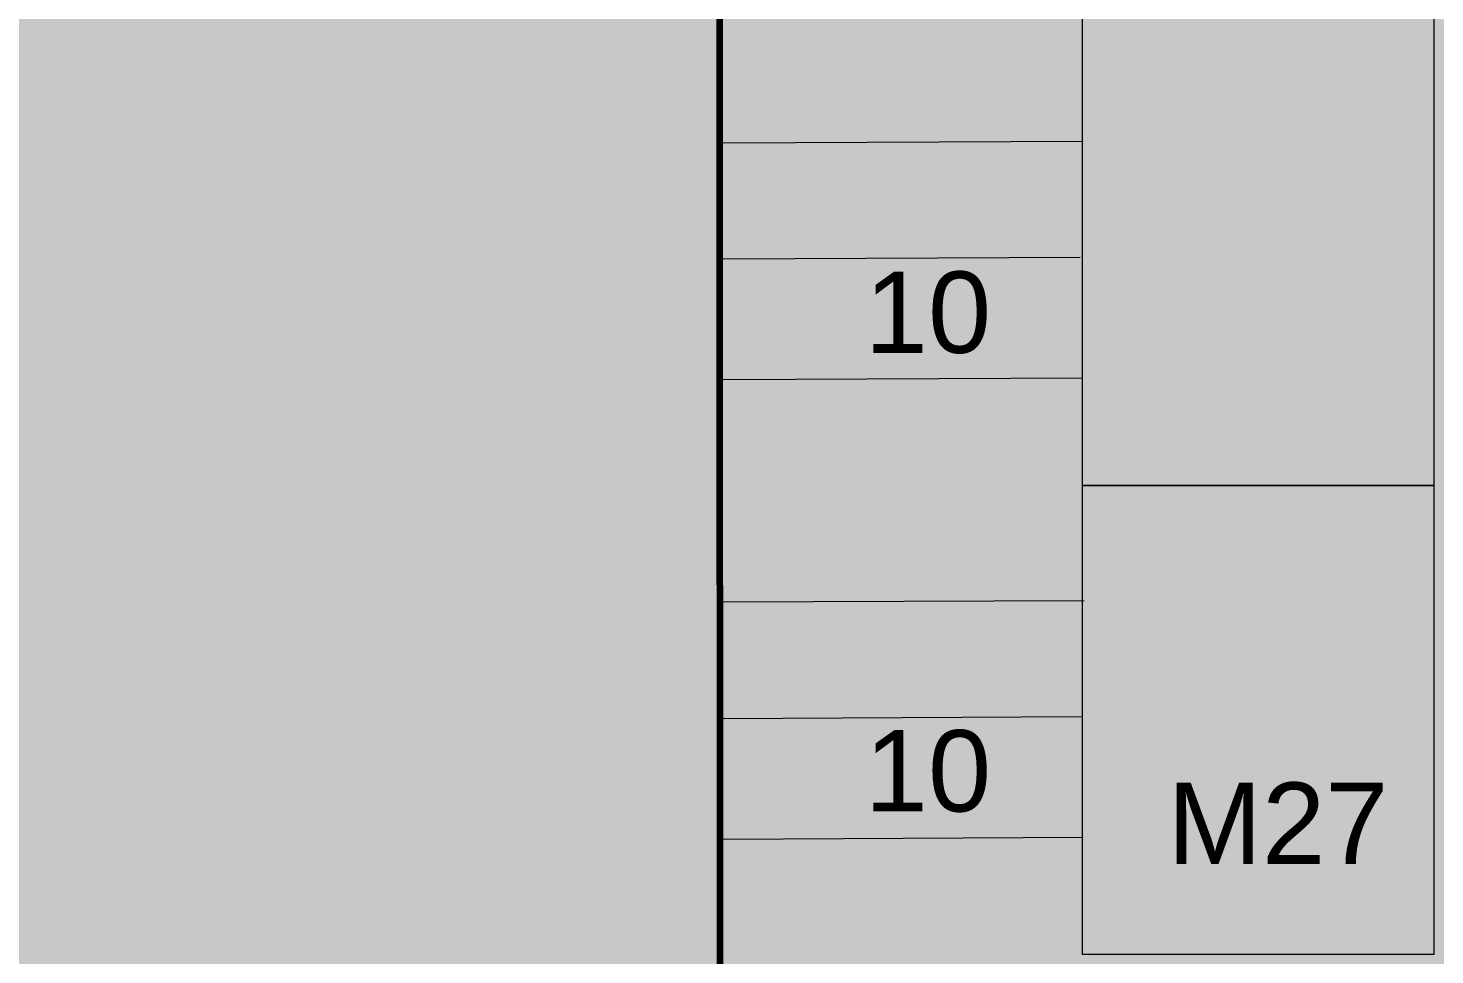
# Model space of a CAD drawing. Header units: millimetres. Extents: x 0 to 590, y 2 to 420.
# Drawn here: x 381.6 to 441.3, y 119.1 to 158.4 of the extents above; entities that cross this region are included whole.
import ezdxf
from ezdxf.xclip import XClip

# ---------------------------------------------------------------- set-up
doc = ezdxf.new("R2010")
doc.units = ezdxf.units.MM
doc.header["$MEASUREMENT"] = 0
doc.layers.get('0').update_dxf_attribs({"linetype": 'CONTINUOUS'})
doc.styles.add('Arial$001', font='arial.ttf', dxfattribs={"height": 3.452631})

# ---------------------------------------------------------------- blocks, each defined once
blk = doc.blocks.new('MF28FC3F0')
at = {"true_color": 0xffffff}
for points in [[(0, 420.2), (0, 2.206), (590.355, 2.206), (590.355, 420.2)], [(0, 420.2), (0, 2.437), (590.355, 2.437), (590.355, 420.2)]]:
    blk.add_hatch(color=0, dxfattribs=at).paths.add_polyline_path(points)

msp = doc.modelspace()

# ---------------------------------------------------------------- hatches: boundary and pattern name
at = {"true_color": 0xffffff}
for points in [[(426.342, 158.925), (426.342, 139.035), (441.259, 139.035), (441.259, 158.925)], [(426.342, 139.035), (426.342, 119.128), (441.259, 119.128), (441.259, 139.035)]]:
    msp.add_hatch(color=0, dxfattribs=at).paths.add_polyline_path(points)
at = {"true_color": 0x000007}
for points in [[(419.821, 155.418), (419.821, 155.072), (417.911, 155.072), (417.911, 155.072), (417.911, 155.083), (417.912, 155.093), (417.912, 155.103), (417.913, 155.113), (417.913, 155.124), (417.914, 155.134), (417.915, 155.144), (417.917, 155.155), (417.918, 155.165), (417.92, 155.175), (417.922, 155.185), (417.924, 155.196), (417.926, 155.206), (417.928, 155.216), (417.931, 155.227), (417.933, 155.237), (417.936, 155.247), (417.939, 155.257), (417.942, 155.268), (417.946, 155.278), (417.949, 155.288), (417.953, 155.299), (417.957, 155.309), (417.961, 155.319), (417.967, 155.336), (417.974, 155.352), (417.981, 155.369), (417.988, 155.385), (417.996, 155.401), (418.004, 155.418), (418.012, 155.434), (418.02, 155.45), (418.029, 155.467), (418.038, 155.483), (418.048, 155.499), (418.057, 155.515), (418.067, 155.531), (418.077, 155.546), (418.088, 155.562), (418.099, 155.578), (418.109, 155.593), (418.12, 155.609), (418.132, 155.624), (418.143, 155.639), (418.155, 155.654), (418.167, 155.669), (418.179, 155.683), (418.191, 155.698), (418.206, 155.714), (418.221, 155.731), (418.236, 155.748), (418.252, 155.765), (418.268, 155.782), (418.284, 155.8), (418.301, 155.817), (418.318, 155.835), (418.336, 155.853), (418.354, 155.871), (418.372, 155.889), (418.391, 155.908), (418.41, 155.926), (418.43, 155.945), (418.45, 155.964), (418.471, 155.983), (418.492, 156.003), (418.513, 156.022), (418.535, 156.042), (418.557, 156.062), (418.58, 156.082), (418.604, 156.102), (418.628, 156.122), (418.652, 156.143), (418.652, 156.143), (418.691, 156.173), (418.728, 156.204), (418.765, 156.234), (418.8, 156.263), (418.835, 156.292), (418.868, 156.321), (418.901, 156.349), (418.932, 156.377), (418.963, 156.405), (418.992, 156.432), (419.02, 156.458), (419.047, 156.484), (419.074, 156.51), (419.099, 156.535), (419.123, 156.559), (419.146, 156.583), (419.168, 156.606), (419.189, 156.629), (419.209, 156.651), (419.229, 156.672), (419.247, 156.693), (419.264, 156.713), (419.279, 156.733), (419.294, 156.752), (419.308, 156.77), (419.322, 156.789), (419.335, 156.807), (419.347, 156.826), (419.358, 156.844), (419.369, 156.863), (419.379, 156.881), (419.388, 156.899), (419.397, 156.918), (419.405, 156.936), (419.413, 156.954), (419.42, 156.972), (419.426, 156.99), (419.432, 157.008), (419.437, 157.026), (419.442, 157.043), (419.446, 157.061), (419.45, 157.078), (419.452, 157.096), (419.455, 157.113), (419.457, 157.13), (419.458, 157.147), (419.459, 157.163), (419.459, 157.18), (419.459, 157.198), (419.458, 157.216), (419.457, 157.234), (419.455, 157.251), (419.453, 157.268), (419.45, 157.285), (419.446, 157.301), (419.443, 157.318), (419.438, 157.334), (419.433, 157.349), (419.428, 157.364), (419.422, 157.379), (419.416, 157.394), (419.409, 157.409), (419.401, 157.423), (419.393, 157.437), (419.385, 157.451), (419.376, 157.465), (419.366, 157.478), (419.356, 157.491), (419.346, 157.504), (419.335, 157.517), (419.323, 157.53), (419.311, 157.542), (419.311, 157.542), (419.298, 157.552), (419.285, 157.562), (419.272, 157.571), (419.259, 157.58), (419.245, 157.589), (419.231, 157.597), (419.216, 157.605), (419.201, 157.613), (419.186, 157.62), (419.17, 157.627), (419.154, 157.633), (419.138, 157.639), (419.121, 157.644), (419.104, 157.649), (419.087, 157.654), (419.069, 157.658), (419.051, 157.662), (419.033, 157.665), (419.014, 157.668), (418.995, 157.67), (418.976, 157.672), (418.956, 157.673), (418.936, 157.674), (418.916, 157.674), (418.916, 157.674), (418.895, 157.674), (418.875, 157.673), (418.855, 157.671), (418.835, 157.67), (418.815, 157.667), (418.796, 157.665), (418.777, 157.661), (418.758, 157.657), (418.739, 157.653), (418.721, 157.648), (418.703, 157.643), (418.685, 157.637), (418.668, 157.63), (418.651, 157.623), (418.634, 157.616), (418.618, 157.608), (418.602, 157.599), (418.587, 157.59), (418.572, 157.581), (418.557, 157.571), (418.543, 157.56), (418.53, 157.549), (418.517, 157.538), (418.504, 157.526), (418.504, 157.526), (418.492, 157.513), (418.48, 157.5), (418.469, 157.486), (418.459, 157.472), (418.449, 157.458), (418.439, 157.443), (418.43, 157.427), (418.422, 157.411), (418.414, 157.394), (418.406, 157.378), (418.399, 157.36), (418.393, 157.342), (418.387, 157.324), (418.382, 157.306), (418.377, 157.286), (418.372, 157.267), (418.368, 157.247), (418.365, 157.227), (418.362, 157.206), (418.36, 157.185), (418.358, 157.164), (418.357, 157.142), (418.356, 157.12), (418.356, 157.097), (418.356, 157.097), (417.977, 157.13), (417.977, 157.13), (417.982, 157.165), (417.987, 157.199), (417.993, 157.232), (417.999, 157.265), (418.006, 157.297), (418.014, 157.328), (418.023, 157.358), (418.032, 157.388), (418.042, 157.417), (418.053, 157.445), (418.064, 157.472), (418.076, 157.499), (418.089, 157.525), (418.102, 157.55), (418.116, 157.574), (418.131, 157.598), (418.146, 157.62), (418.162, 157.642), (418.179, 157.663), (418.197, 157.683), (418.215, 157.703), (418.234, 157.721), (418.253, 157.739), (418.274, 157.756), (418.292, 157.774), (418.312, 157.791), (418.333, 157.808), (418.354, 157.823), (418.376, 157.838), (418.399, 157.852), (418.423, 157.865), (418.447, 157.877), (418.472, 157.889), (418.498, 157.9), (418.524, 157.91), (418.551, 157.919), (418.579, 157.927), (418.607, 157.935), (418.636, 157.942), (418.665, 157.948), (418.695, 157.953), (418.725, 157.958), (418.756, 157.961), (418.787, 157.965), (418.819, 157.967), (418.851, 157.969), (418.883, 157.97), (418.916, 157.97), (418.95, 157.97), (418.985, 157.969), (419.018, 157.967), (419.051, 157.965), (419.084, 157.961), (419.116, 157.957), (419.147, 157.953), (419.178, 157.947), (419.208, 157.941), (419.237, 157.933), (419.266, 157.925), (419.294, 157.917), (419.322, 157.907), (419.349, 157.896), (419.375, 157.885), (419.4, 157.873), (419.424, 157.859), (419.448, 157.845), (419.471, 157.83), (419.494, 157.814), (419.515, 157.797), (419.536, 157.779), (419.555, 157.76), (419.574, 157.74), (419.574, 157.74), (419.594, 157.721), (419.614, 157.702), (419.632, 157.682), (419.65, 157.662), (419.667, 157.641), (419.682, 157.62), (419.697, 157.598), (419.712, 157.576), (419.725, 157.553), (419.737, 157.53), (419.749, 157.506), (419.76, 157.482), (419.769, 157.458), (419.778, 157.433), (419.787, 157.408), (419.794, 157.382), (419.8, 157.356), (419.806, 157.33), (419.811, 157.303), (419.814, 157.276), (419.817, 157.248), (419.82, 157.22), (419.821, 157.192), (419.821, 157.163), (419.821, 157.149), (419.821, 157.135), (419.82, 157.121), (419.82, 157.107), (419.819, 157.093), (419.818, 157.079), (419.817, 157.066), (419.815, 157.052), (419.813, 157.039), (419.812, 157.025), (419.809, 157.012), (419.807, 156.999), (419.804, 156.985), (419.801, 156.972), (419.798, 156.959), (419.794, 156.945), (419.791, 156.932), (419.787, 156.918), (419.782, 156.904), (419.777, 156.89), (419.772, 156.877), (419.767, 156.863), (419.761, 156.848), (419.755, 156.834), (419.749, 156.82), (419.742, 156.805), (419.735, 156.791), (419.728, 156.776), (419.72, 156.762), (419.712, 156.747), (419.704, 156.733), (419.696, 156.718), (419.687, 156.704), (419.678, 156.689), (419.668, 156.674), (419.659, 156.659), (419.649, 156.644), (419.639, 156.629), (419.628, 156.614), (419.618, 156.599), (419.607, 156.583), (419.596, 156.568), (419.584, 156.552), (419.573, 156.536), (419.561, 156.52), (419.549, 156.504), (419.537, 156.488), (419.525, 156.472), (419.525, 156.472), (419.51, 156.457), (419.495, 156.442), (419.479, 156.426), (419.462, 156.409), (419.444, 156.391), (419.426, 156.374), (419.407, 156.355), (419.387, 156.336), (419.367, 156.316), (419.345, 156.296), (419.323, 156.275), (419.301, 156.254), (419.277, 156.232), (419.253, 156.209), (419.228, 156.187), (419.202, 156.163), (419.175, 156.139), (419.147, 156.115), (419.119, 156.091), (419.09, 156.066), (419.06, 156.04), (419.029, 156.014), (418.998, 155.988), (418.965, 155.961), (418.965, 155.961), (418.939, 155.939), (418.913, 155.917), (418.889, 155.897), (418.865, 155.876), (418.842, 155.857), (418.82, 155.838), (418.798, 155.819), (418.778, 155.802), (418.758, 155.785), (418.739, 155.768), (418.721, 155.752), (418.704, 155.737), (418.687, 155.722), (418.671, 155.708), (418.656, 155.695), (418.642, 155.682), (418.628, 155.67), (418.615, 155.658), (418.603, 155.647), (418.592, 155.636), (418.581, 155.626), (418.571, 155.617), (418.562, 155.608), (418.553, 155.599), (418.553, 155.599), (418.547, 155.591), (418.541, 155.583), (418.535, 155.574), (418.529, 155.566), (418.523, 155.558), (418.516, 155.55), (418.51, 155.542), (418.504, 155.534), (418.498, 155.526), (418.492, 155.518), (418.486, 155.51), (418.479, 155.502), (418.473, 155.495), (418.467, 155.487), (418.461, 155.48), (418.455, 155.472), (418.448, 155.465), (418.442, 155.458), (418.436, 155.451), (418.43, 155.444), (418.424, 155.437), (418.418, 155.431), (418.411, 155.424), (418.405, 155.418), (418.405, 155.418), (419.821, 155.418), (418.405, 155.418)], [(419.294, 135.61), (418.949, 135.61), (418.949, 137.882), (418.949, 137.882), (418.938, 137.872), (418.927, 137.862), (418.916, 137.851), (418.905, 137.841), (418.893, 137.831), (418.881, 137.82), (418.868, 137.81), (418.855, 137.8), (418.842, 137.79), (418.829, 137.779), (418.815, 137.769), (418.8, 137.759), (418.786, 137.748), (418.771, 137.738), (418.756, 137.728), (418.74, 137.718), (418.724, 137.707), (418.708, 137.697), (418.691, 137.687), (418.674, 137.676), (418.657, 137.666), (418.639, 137.656), (418.621, 137.646), (418.603, 137.635), (418.603, 137.635), (418.586, 137.625), (418.57, 137.615), (418.554, 137.605), (418.537, 137.596), (418.521, 137.586), (418.505, 137.577), (418.488, 137.568), (418.472, 137.559), (418.456, 137.55), (418.441, 137.542), (418.425, 137.534), (418.409, 137.526), (418.394, 137.519), (418.379, 137.511), (418.364, 137.504), (418.349, 137.497), (418.335, 137.491), (418.32, 137.485), (418.306, 137.479), (418.293, 137.473), (418.279, 137.468), (418.266, 137.463), (418.253, 137.458), (418.241, 137.454), (418.241, 137.8), (418.241, 137.8), (418.265, 137.81), (418.289, 137.821), (418.313, 137.832), (418.337, 137.844), (418.36, 137.856), (418.383, 137.868), (418.405, 137.88), (418.428, 137.893), (418.45, 137.906), (418.472, 137.919), (418.493, 137.932), (418.514, 137.946), (418.535, 137.96), (418.556, 137.974), (418.577, 137.989), (418.597, 138.004), (418.617, 138.019), (418.637, 138.034), (418.656, 138.049), (418.675, 138.065), (418.695, 138.081), (418.714, 138.097), (418.732, 138.113), (418.751, 138.129), (418.751, 138.129), (418.769, 138.146), (418.787, 138.162), (418.805, 138.179), (418.822, 138.195), (418.839, 138.212), (418.855, 138.228), (418.871, 138.244), (418.887, 138.261), (418.902, 138.277), (418.917, 138.294), (418.931, 138.31), (418.945, 138.327), (418.958, 138.343), (418.97, 138.36), (418.982, 138.376), (418.994, 138.393), (419.005, 138.409), (419.015, 138.426), (419.025, 138.442), (419.034, 138.459), (419.042, 138.475), (419.05, 138.491), (419.057, 138.508), (419.064, 138.524), (419.294, 138.524), (419.294, 135.61), (419.294, 138.524)]]:
    msp.add_hatch(color=0, dxfattribs=at).paths.add_polyline_path(points)
h = msp.add_hatch(color=0, dxfattribs=at)
edge = h.paths.add_edge_path()
edge.add_spline(control_points=[(434.146, 152.635), (434.031, 152.504), (433.899, 152.405), (433.768, 152.339), (433.768, 152.339), (433.619, 152.273), (433.471, 152.24), (433.307, 152.24), (433.307, 152.24), (433.01, 152.24), (432.78, 152.339), (432.615, 152.537), (432.615, 152.537), (432.467, 152.701), (432.401, 152.882), (432.401, 153.08), (432.401, 153.08), (432.401, 153.261), (432.45, 153.426), (432.566, 153.574), (432.566, 153.574), (432.681, 153.722), (432.862, 153.837), (433.092, 153.953), (433.092, 153.953), (432.961, 154.101), (432.862, 154.216), (432.829, 154.315), (432.829, 154.315), (432.78, 154.414), (432.763, 154.496), (432.763, 154.595), (432.763, 154.595), (432.763, 154.759), (432.829, 154.908), (432.961, 155.039), (432.961, 155.039), (433.092, 155.171), (433.274, 155.237), (433.471, 155.237), (433.471, 155.237), (433.669, 155.237), (433.833, 155.171), (433.965, 155.056), (433.965, 155.056), (434.097, 154.924), (434.146, 154.792), (434.146, 154.611), (434.146, 154.611), (434.146, 154.348), (433.965, 154.101), (433.603, 153.903)], knot_values=[0, 0, 0, 0, 0.019231, 0.019231, 0.019231, 0.019231, 0.038462, 0.038462, 0.038462, 0.038462, 0.057692, 0.057692, 0.057692, 0.057692, 0.076923, 0.076923, 0.076923, 0.076923, 0.096154, 0.096154, 0.096154, 0.096154, 0.115385, 0.115385, 0.115385, 0.115385, 0.134615, 0.134615, 0.134615, 0.134615, 0.153846, 0.153846, 0.153846, 0.153846, 0.173077, 0.173077, 0.173077, 0.173077, 0.192308, 0.192308, 0.192308, 0.192308, 0.211538, 0.211538, 0.211538, 0.211538, 0.230769, 0.230769, 0.230769, 0.230769, 1, 1, 1, 1], degree=3, periodic=0)
edge.add_line((433.603, 153.903), (434.13, 153.245))
edge.add_spline(control_points=[(434.13, 153.245), (434.179, 153.36), (434.229, 153.492), (434.262, 153.656)], knot_values=[0, 0, 0, 0, 1, 1, 1, 1], degree=3, periodic=0)
edge.add_line((434.262, 153.656), (434.624, 153.574))
edge.add_spline(control_points=[(434.624, 153.574), (434.574, 153.327), (434.476, 153.113), (434.377, 152.948), (434.377, 152.948), (434.509, 152.767), (434.657, 152.619), (434.821, 152.504)], knot_values=[0, 0, 0, 0, 0.125, 0.125, 0.125, 0.125, 1, 1, 1, 1], degree=3, periodic=0)
edge.add_line((434.821, 152.504), (434.591, 152.224))
edge.add_spline(control_points=[(434.591, 152.224), (434.443, 152.322), (434.294, 152.454), (434.146, 152.635)], knot_values=[0, 0, 0, 0, 1, 1, 1, 1], degree=3, periodic=0)
h.paths.add_polyline_path([(433.422, 154.134), (433.422, 154.134), (433.44, 154.146), (433.458, 154.158), (433.475, 154.17), (433.492, 154.182), (433.508, 154.193), (433.524, 154.205), (433.539, 154.216), (433.554, 154.227), (433.568, 154.238), (433.581, 154.249), (433.594, 154.259), (433.607, 154.27), (433.619, 154.28), (433.631, 154.29), (433.642, 154.3), (433.652, 154.309), (433.662, 154.319), (433.672, 154.328), (433.681, 154.337), (433.689, 154.346), (433.697, 154.355), (433.705, 154.364), (433.712, 154.372), (433.718, 154.381), (433.718, 154.381), (433.724, 154.389), (433.73, 154.397), (433.735, 154.406), (433.74, 154.415), (433.745, 154.424), (433.749, 154.433), (433.753, 154.442), (433.757, 154.451), (433.761, 154.461), (433.764, 154.47), (433.767, 154.48), (433.77, 154.49), (433.772, 154.5), (433.774, 154.509), (433.776, 154.519), (433.778, 154.529), (433.779, 154.54), (433.781, 154.55), (433.782, 154.56), (433.783, 154.57), (433.783, 154.58), (433.784, 154.591), (433.784, 154.601), (433.784, 154.611), (433.784, 154.623), (433.783, 154.636), (433.783, 154.647), (433.781, 154.659), (433.78, 154.671), (433.778, 154.682), (433.776, 154.693), (433.774, 154.704), (433.771, 154.715), (433.768, 154.725), (433.765, 154.735), (433.761, 154.745), (433.758, 154.755), (433.754, 154.764), (433.749, 154.773), (433.745, 154.782), (433.74, 154.791), (433.735, 154.799), (433.73, 154.807), (433.725, 154.814), (433.719, 154.822), (433.714, 154.829), (433.708, 154.835), (433.702, 154.842), (433.702, 154.842), (433.693, 154.85), (433.685, 154.858), (433.676, 154.865), (433.667, 154.872), (433.658, 154.879), (433.649, 154.885), (433.64, 154.891), (433.63, 154.897), (433.621, 154.902), (433.611, 154.907), (433.601, 154.912), (433.591, 154.916), (433.58, 154.92), (433.57, 154.923), (433.559, 154.927), (433.548, 154.93), (433.537, 154.932), (433.526, 154.934), (433.514, 154.936), (433.503, 154.938), (433.491, 154.939), (433.479, 154.94), (433.467, 154.94), (433.455, 154.941), (433.455, 154.941), (433.444, 154.94), (433.434, 154.94), (433.424, 154.939), (433.414, 154.938), (433.403, 154.936), (433.393, 154.934), (433.383, 154.932), (433.373, 154.93), (433.363, 154.927), (433.353, 154.923), (433.343, 154.92), (433.333, 154.916), (433.324, 154.912), (433.314, 154.907), (433.304, 154.902), (433.295, 154.897), (433.286, 154.891), (433.276, 154.885), (433.267, 154.879), (433.258, 154.872), (433.25, 154.865), (433.241, 154.858), (433.233, 154.85), (433.224, 154.842), (433.216, 154.835), (433.208, 154.829), (433.201, 154.822), (433.194, 154.814), (433.187, 154.807), (433.181, 154.799), (433.175, 154.791), (433.169, 154.783), (433.164, 154.774), (433.159, 154.765), (433.154, 154.756), (433.15, 154.747), (433.146, 154.738), (433.143, 154.728), (433.139, 154.719), (433.136, 154.709), (433.134, 154.699), (433.132, 154.689), (433.13, 154.679), (433.128, 154.669), (433.127, 154.658), (433.126, 154.648), (433.126, 154.638), (433.125, 154.628), (433.126, 154.621), (433.126, 154.615), (433.126, 154.609), (433.127, 154.603), (433.127, 154.597), (433.128, 154.591), (433.129, 154.584), (433.13, 154.578), (433.132, 154.572), (433.133, 154.566), (433.134, 154.56), (433.136, 154.554), (433.137, 154.547), (433.139, 154.541), (433.141, 154.535), (433.143, 154.529), (433.144, 154.523), (433.146, 154.517), (433.148, 154.51), (433.15, 154.504), (433.152, 154.498), (433.154, 154.492), (433.156, 154.486), (433.158, 154.479), (433.161, 154.473), (433.163, 154.467), (433.166, 154.461), (433.169, 154.455), (433.172, 154.448), (433.176, 154.442), (433.18, 154.436), (433.184, 154.429), (433.188, 154.423), (433.193, 154.417), (433.197, 154.41), (433.202, 154.403), (433.206, 154.397), (433.211, 154.39), (433.216, 154.383), (433.221, 154.376), (433.225, 154.369), (433.23, 154.361), (433.235, 154.354), (433.24, 154.346), (433.244, 154.339), (433.249, 154.331), (433.253, 154.323), (433.257, 154.315)])
h.paths.add_polyline_path([(433.422, 154.134), (433.257, 154.315)])
edge = h.paths.add_edge_path()
edge.add_line((433.916, 152.915), (433.274, 153.722))
edge.add_spline(control_points=[(433.274, 153.722), (433.076, 153.607), (432.944, 153.492), (432.878, 153.393), (432.878, 153.393), (432.813, 153.294), (432.78, 153.212), (432.78, 153.113), (432.78, 153.113), (432.78, 152.998), (432.829, 152.866), (432.928, 152.751), (432.928, 152.751), (433.01, 152.619), (433.142, 152.553), (433.323, 152.553), (433.323, 152.553), (433.422, 152.553), (433.537, 152.586), (433.652, 152.652), (433.652, 152.652), (433.768, 152.718), (433.85, 152.8), (433.916, 152.915)], knot_values=[0, 0, 0, 0, 0.041667, 0.041667, 0.041667, 0.041667, 0.083333, 0.083333, 0.083333, 0.083333, 0.125, 0.125, 0.125, 0.125, 0.166667, 0.166667, 0.166667, 0.166667, 0.208333, 0.208333, 0.208333, 0.208333, 1, 1, 1, 1], degree=3, periodic=0)
h = msp.add_hatch(color=0, dxfattribs=at)
edge = h.paths.add_edge_path()
edge.add_line((417.714, 150.528), (418.076, 150.561))
edge.add_spline(control_points=[(418.076, 150.561), (418.109, 150.363), (418.175, 150.231), (418.274, 150.149), (418.274, 150.149), (418.372, 150.05), (418.504, 150.001), (418.636, 150.001), (418.636, 150.001), (418.817, 150.001), (418.949, 150.067), (419.08, 150.198), (419.08, 150.198), (419.196, 150.33), (419.245, 150.495), (419.245, 150.709), (419.245, 150.709), (419.245, 150.923), (419.196, 151.071), (419.08, 151.186), (419.08, 151.186), (418.965, 151.302), (418.817, 151.368), (418.636, 151.368), (418.636, 151.368), (418.521, 151.368), (418.422, 151.335), (418.323, 151.285), (418.323, 151.285), (418.224, 151.236), (418.158, 151.17), (418.109, 151.088)], knot_values=[0, 0, 0, 0, 0.03125, 0.03125, 0.03125, 0.03125, 0.0625, 0.0625, 0.0625, 0.0625, 0.09375, 0.09375, 0.09375, 0.09375, 0.125, 0.125, 0.125, 0.125, 0.15625, 0.15625, 0.15625, 0.15625, 0.1875, 0.1875, 0.1875, 0.1875, 0.21875, 0.21875, 0.21875, 0.21875, 1, 1, 1, 1], degree=3, periodic=0)
edge.add_line((418.109, 151.088), (417.78, 151.137))
edge.add_line((417.78, 151.137), (418.059, 152.619))
edge.add_line((418.059, 152.619), (419.492, 152.619))
edge.add_line((419.492, 152.619), (419.492, 152.273))
edge.add_line((419.492, 152.273), (418.339, 152.273))
edge.add_line((418.339, 152.273), (418.175, 151.499))
edge.add_spline(control_points=[(418.175, 151.499), (418.356, 151.614), (418.537, 151.68), (418.735, 151.68), (418.735, 151.68), (418.982, 151.68), (419.196, 151.598), (419.36, 151.417), (419.36, 151.417), (419.541, 151.252), (419.624, 151.022), (419.624, 150.742), (419.624, 150.742), (419.624, 150.478), (419.558, 150.248), (419.393, 150.067), (419.393, 150.067), (419.212, 149.836), (418.965, 149.721), (418.636, 149.721), (418.636, 149.721), (418.372, 149.721), (418.158, 149.787), (417.994, 149.935), (417.994, 149.935), (417.829, 150.083), (417.73, 150.281), (417.714, 150.528)], knot_values=[0, 0, 0, 0, 0.035714, 0.035714, 0.035714, 0.035714, 0.071429, 0.071429, 0.071429, 0.071429, 0.107143, 0.107143, 0.107143, 0.107143, 0.142857, 0.142857, 0.142857, 0.142857, 0.178571, 0.178571, 0.178571, 0.178571, 0.214286, 0.214286, 0.214286, 0.214286, 1, 1, 1, 1], degree=3, periodic=0)
h = msp.add_hatch(color=0, dxfattribs=at)
h.paths.add_polyline_path([(430.491, 142.69), (430.491, 145.588), (430.87, 145.588), (430.87, 143.036), (432.302, 143.036), (432.302, 142.69)])
h.paths.add_polyline_path([(436.83, 143.036), (436.83, 142.69), (434.92, 142.69), (434.92, 142.69), (434.92, 142.7), (434.921, 142.711), (434.921, 142.721), (434.922, 142.731), (434.922, 142.742), (434.923, 142.752), (434.924, 142.762), (434.926, 142.773), (434.927, 142.783), (434.929, 142.793), (434.931, 142.803), (434.933, 142.814), (434.935, 142.824), (434.937, 142.834), (434.939, 142.845), (434.942, 142.855), (434.945, 142.865), (434.948, 142.875), (434.951, 142.886), (434.954, 142.896), (434.958, 142.906), (434.962, 142.917), (434.966, 142.927), (434.97, 142.937), (434.976, 142.954), (434.982, 142.97), (434.989, 142.987), (434.996, 143.003), (435.003, 143.019), (435.01, 143.036), (435.018, 143.052), (435.026, 143.068), (435.034, 143.084), (435.042, 143.101), (435.051, 143.117), (435.06, 143.133), (435.07, 143.149), (435.079, 143.164), (435.09, 143.18), (435.1, 143.196), (435.111, 143.211), (435.122, 143.227), (435.134, 143.242), (435.146, 143.257), (435.159, 143.272), (435.172, 143.287), (435.186, 143.301), (435.2, 143.316), (435.215, 143.332), (435.23, 143.349), (435.245, 143.366), (435.261, 143.383), (435.277, 143.4), (435.293, 143.418), (435.31, 143.435), (435.327, 143.453), (435.345, 143.471), (435.363, 143.489), (435.381, 143.507), (435.4, 143.526), (435.419, 143.544), (435.439, 143.563), (435.459, 143.582), (435.479, 143.601), (435.5, 143.621), (435.522, 143.64), (435.544, 143.66), (435.566, 143.679), (435.589, 143.699), (435.613, 143.72), (435.637, 143.74), (435.661, 143.76), (435.661, 143.76), (435.7, 143.793), (435.737, 143.825), (435.774, 143.856), (435.809, 143.887), (435.844, 143.917), (435.877, 143.946), (435.91, 143.975), (435.941, 144.003), (435.971, 144.03), (436.001, 144.057), (436.029, 144.083), (436.056, 144.108), (436.083, 144.133), (436.108, 144.157), (436.132, 144.181), (436.155, 144.204), (436.177, 144.227), (436.198, 144.249), (436.218, 144.27), (436.237, 144.291), (436.255, 144.312), (436.272, 144.332), (436.288, 144.351), (436.303, 144.37), (436.317, 144.388), (436.331, 144.407), (436.343, 144.425), (436.355, 144.444), (436.367, 144.462), (436.378, 144.481), (436.388, 144.499), (436.397, 144.517), (436.406, 144.536), (436.414, 144.554), (436.422, 144.572), (436.429, 144.59), (436.435, 144.608), (436.441, 144.626), (436.446, 144.643), (436.451, 144.661), (436.455, 144.679), (436.458, 144.696), (436.461, 144.713), (436.464, 144.731), (436.466, 144.748), (436.467, 144.764), (436.468, 144.781), (436.468, 144.798), (436.468, 144.816), (436.467, 144.834), (436.466, 144.852), (436.464, 144.869), (436.461, 144.886), (436.459, 144.903), (436.455, 144.919), (436.451, 144.936), (436.447, 144.951), (436.442, 144.967), (436.437, 144.982), (436.431, 144.997), (436.424, 145.012), (436.418, 145.027), (436.41, 145.041), (436.402, 145.055), (436.394, 145.069), (436.385, 145.083), (436.375, 145.096), (436.365, 145.109), (436.354, 145.122), (436.343, 145.135), (436.332, 145.148), (436.32, 145.16), (436.32, 145.16), (436.307, 145.172), (436.294, 145.184), (436.281, 145.195), (436.268, 145.205), (436.254, 145.215), (436.239, 145.225), (436.225, 145.234), (436.21, 145.242), (436.195, 145.25), (436.179, 145.258), (436.163, 145.265), (436.147, 145.271), (436.13, 145.277), (436.113, 145.282), (436.096, 145.287), (436.078, 145.292), (436.06, 145.296), (436.042, 145.299), (436.023, 145.302), (436.004, 145.304), (435.985, 145.306), (435.965, 145.307), (435.945, 145.308), (435.925, 145.308), (435.925, 145.308), (435.904, 145.308), (435.884, 145.307), (435.864, 145.305), (435.844, 145.303), (435.824, 145.3), (435.805, 145.296), (435.786, 145.292), (435.767, 145.287), (435.748, 145.282), (435.73, 145.276), (435.712, 145.27), (435.694, 145.263), (435.677, 145.255), (435.66, 145.247), (435.643, 145.239), (435.627, 145.23), (435.611, 145.221), (435.596, 145.211), (435.581, 145.201), (435.566, 145.19), (435.552, 145.179), (435.539, 145.168), (435.526, 145.156), (435.513, 145.144), (435.513, 145.144), (435.501, 145.131), (435.489, 145.118), (435.478, 145.104), (435.468, 145.09), (435.458, 145.076), (435.448, 145.06), (435.439, 145.045), (435.431, 145.029), (435.423, 145.012), (435.415, 144.996), (435.408, 144.978), (435.402, 144.96), (435.396, 144.942), (435.39, 144.923), (435.386, 144.904), (435.381, 144.885), (435.377, 144.865), (435.374, 144.845), (435.371, 144.824), (435.369, 144.803), (435.367, 144.782), (435.366, 144.76), (435.365, 144.738), (435.365, 144.715), (435.365, 144.715), (434.986, 144.765), (434.986, 144.765), (434.99, 144.797), (434.996, 144.83), (435.001, 144.861), (435.008, 144.892), (435.015, 144.923), (435.023, 144.953), (435.032, 144.982), (435.041, 145.011), (435.051, 145.039), (435.062, 145.066), (435.073, 145.093), (435.085, 145.119), (435.098, 145.144), (435.111, 145.169), (435.125, 145.193), (435.14, 145.216), (435.155, 145.239), (435.171, 145.26), (435.188, 145.281), (435.206, 145.301), (435.224, 145.321), (435.243, 145.339), (435.262, 145.357), (435.282, 145.374), (435.301, 145.392), (435.321, 145.409), (435.342, 145.426), (435.363, 145.441), (435.385, 145.456), (435.408, 145.47), (435.432, 145.483), (435.456, 145.495), (435.481, 145.507), (435.507, 145.518), (435.533, 145.528), (435.56, 145.537), (435.588, 145.545), (435.616, 145.553), (435.645, 145.559), (435.674, 145.566), (435.704, 145.571), (435.734, 145.575), (435.765, 145.579), (435.796, 145.583), (435.827, 145.585), (435.859, 145.587), (435.892, 145.588), (435.925, 145.588), (435.959, 145.588), (435.993, 145.587), (436.027, 145.585), (436.06, 145.582), (436.093, 145.579), (436.125, 145.575), (436.156, 145.57), (436.187, 145.565), (436.217, 145.559), (436.246, 145.551), (436.275, 145.543), (436.303, 145.535), (436.331, 145.525), (436.357, 145.514), (436.383, 145.503), (436.409, 145.491), (436.433, 145.477), (436.457, 145.463), (436.48, 145.448), (436.502, 145.432), (436.524, 145.415), (436.544, 145.397), (436.564, 145.378), (436.583, 145.358), (436.583, 145.358), (436.603, 145.339), (436.623, 145.32), (436.641, 145.3), (436.659, 145.28), (436.675, 145.259), (436.691, 145.238), (436.706, 145.216), (436.72, 145.194), (436.734, 145.172), (436.746, 145.149), (436.758, 145.126), (436.768, 145.102), (436.778, 145.079), (436.787, 145.054), (436.795, 145.03), (436.803, 145.005), (436.809, 144.98), (436.815, 144.955), (436.819, 144.929), (436.823, 144.903), (436.826, 144.877), (436.828, 144.851), (436.83, 144.824), (436.83, 144.798), (436.83, 144.783), (436.83, 144.769), (436.829, 144.755), (436.829, 144.74), (436.828, 144.726), (436.827, 144.711), (436.826, 144.697), (436.824, 144.682), (436.822, 144.668), (436.82, 144.654), (436.818, 144.639), (436.816, 144.625), (436.813, 144.61), (436.81, 144.596), (436.807, 144.582), (436.803, 144.567), (436.8, 144.553), (436.795, 144.538), (436.791, 144.524), (436.786, 144.51), (436.781, 144.495), (436.776, 144.481), (436.77, 144.466), (436.764, 144.452), (436.758, 144.438), (436.751, 144.423), (436.744, 144.409), (436.737, 144.394), (436.729, 144.38), (436.721, 144.365), (436.713, 144.351), (436.705, 144.336), (436.696, 144.321), (436.687, 144.307), (436.677, 144.292), (436.668, 144.277), (436.658, 144.262), (436.648, 144.247), (436.637, 144.232), (436.626, 144.217), (436.616, 144.201), (436.605, 144.186), (436.593, 144.17), (436.582, 144.154), (436.57, 144.138), (436.558, 144.122), (436.546, 144.106), (436.534, 144.09), (436.534, 144.09), (436.519, 144.075), (436.504, 144.06), (436.487, 144.044), (436.471, 144.028), (436.453, 144.011), (436.435, 143.994), (436.416, 143.976), (436.396, 143.957), (436.375, 143.938), (436.354, 143.919), (436.332, 143.899), (436.309, 143.878), (436.286, 143.856), (436.262, 143.834), (436.236, 143.812), (436.211, 143.788), (436.184, 143.765), (436.156, 143.74), (436.128, 143.715), (436.099, 143.689), (436.069, 143.663), (436.038, 143.636), (436.006, 143.608), (435.974, 143.579), (435.974, 143.579), (435.948, 143.559), (435.922, 143.539), (435.898, 143.519), (435.874, 143.5), (435.851, 143.481), (435.829, 143.463), (435.807, 143.444), (435.787, 143.427), (435.767, 143.41), (435.748, 143.393), (435.73, 143.377), (435.713, 143.361), (435.696, 143.346), (435.68, 143.331), (435.665, 143.317), (435.651, 143.304), (435.637, 143.291), (435.624, 143.278), (435.612, 143.267), (435.601, 143.255), (435.59, 143.245), (435.58, 143.235), (435.571, 143.226), (435.562, 143.217), (435.562, 143.217), (435.556, 143.209), (435.55, 143.201), (435.544, 143.193), (435.538, 143.185), (435.531, 143.178), (435.525, 143.17), (435.519, 143.163), (435.513, 143.155), (435.507, 143.148), (435.501, 143.141), (435.494, 143.134), (435.488, 143.127), (435.482, 143.119), (435.476, 143.112), (435.47, 143.105), (435.464, 143.098), (435.457, 143.09), (435.451, 143.083), (435.445, 143.075), (435.439, 143.068), (435.433, 143.06), (435.426, 143.052), (435.42, 143.044), (435.414, 143.036), (435.414, 143.036), (436.83, 143.036), (435.414, 143.036)])
h.paths.add_polyline_path([(439.596, 145.209), (439.596, 145.539), (441.473, 145.539), (441.473, 145.275), (441.473, 145.275), (441.451, 145.25), (441.428, 145.224), (441.406, 145.198), (441.383, 145.171), (441.36, 145.143), (441.338, 145.115), (441.315, 145.086), (441.292, 145.056), (441.27, 145.025), (441.247, 144.994), (441.224, 144.962), (441.202, 144.929), (441.179, 144.896), (441.156, 144.862), (441.134, 144.828), (441.111, 144.792), (441.089, 144.756), (441.066, 144.72), (441.043, 144.682), (441.021, 144.644), (440.998, 144.605), (440.975, 144.566), (440.953, 144.526), (440.93, 144.485), (440.93, 144.485), (440.908, 144.444), (440.886, 144.403), (440.864, 144.361), (440.842, 144.32), (440.821, 144.279), (440.801, 144.238), (440.78, 144.196), (440.761, 144.155), (440.741, 144.114), (440.722, 144.072), (440.703, 144.031), (440.685, 143.989), (440.667, 143.947), (440.65, 143.905), (440.633, 143.863), (440.617, 143.821), (440.601, 143.779), (440.585, 143.737), (440.57, 143.695), (440.555, 143.652), (440.541, 143.609), (440.528, 143.567), (440.515, 143.524), (440.502, 143.481), (440.494, 143.451), (440.486, 143.422), (440.478, 143.392), (440.471, 143.361), (440.463, 143.33), (440.456, 143.299), (440.449, 143.267), (440.442, 143.235), (440.436, 143.203), (440.429, 143.17), (440.423, 143.137), (440.418, 143.104), (440.412, 143.07), (440.407, 143.036), (440.402, 143.002), (440.397, 142.968), (440.393, 142.934), (440.389, 142.899), (440.385, 142.865), (440.381, 142.83), (440.378, 142.795), (440.375, 142.76), (440.372, 142.725), (440.37, 142.69), (440.008, 142.69), (440.008, 142.69), (440.008, 142.719), (440.009, 142.749), (440.01, 142.778), (440.012, 142.808), (440.014, 142.839), (440.017, 142.87), (440.02, 142.901), (440.024, 142.933), (440.028, 142.965), (440.033, 142.998), (440.038, 143.031), (440.043, 143.065), (440.049, 143.099), (440.055, 143.134), (440.062, 143.169), (440.069, 143.205), (440.077, 143.241), (440.084, 143.278), (440.093, 143.316), (440.101, 143.354), (440.11, 143.393), (440.12, 143.432), (440.13, 143.473), (440.14, 143.513), (440.14, 143.513), (440.15, 143.554), (440.161, 143.595), (440.173, 143.635), (440.185, 143.676), (440.197, 143.715), (440.21, 143.755), (440.224, 143.794), (440.237, 143.834), (440.251, 143.873), (440.266, 143.912), (440.281, 143.95), (440.296, 143.989), (440.312, 144.027), (440.328, 144.066), (440.344, 144.104), (440.361, 144.143), (440.377, 144.181), (440.394, 144.22), (440.412, 144.258), (440.429, 144.297), (440.447, 144.335), (440.465, 144.374), (440.484, 144.413), (440.502, 144.452), (440.523, 144.489), (440.543, 144.525), (440.564, 144.561), (440.584, 144.596), (440.605, 144.631), (440.626, 144.665), (440.646, 144.699), (440.667, 144.733), (440.688, 144.765), (440.709, 144.798), (440.73, 144.83), (440.751, 144.862), (440.772, 144.893), (440.793, 144.923), (440.815, 144.954), (440.836, 144.984), (440.858, 145.013), (440.879, 145.042), (440.901, 145.071), (440.923, 145.1), (440.945, 145.128), (440.967, 145.155), (440.99, 145.182), (441.012, 145.209), (439.596, 145.209), (441.012, 145.209)])
h = msp.add_hatch(color=0, dxfattribs=at)
edge = h.paths.add_edge_path()
edge.add_spline(control_points=[(434.146, 132.926), (434.031, 132.794), (433.899, 132.696), (433.768, 132.63), (433.768, 132.63), (433.619, 132.564), (433.471, 132.531), (433.307, 132.531), (433.307, 132.531), (433.01, 132.531), (432.78, 132.63), (432.615, 132.827), (432.615, 132.827), (432.467, 132.992), (432.401, 133.173), (432.401, 133.387), (432.401, 133.387), (432.401, 133.552), (432.45, 133.716), (432.566, 133.865), (432.566, 133.865), (432.681, 134.013), (432.862, 134.128), (433.092, 134.243), (433.092, 134.243), (432.961, 134.392), (432.862, 134.523), (432.829, 134.606), (432.829, 134.606), (432.78, 134.704), (432.763, 134.787), (432.763, 134.886), (432.763, 134.886), (432.763, 135.05), (432.829, 135.198), (432.961, 135.33), (432.961, 135.33), (433.092, 135.462), (433.274, 135.528), (433.471, 135.528), (433.471, 135.528), (433.669, 135.528), (433.833, 135.462), (433.965, 135.347), (433.965, 135.347), (434.097, 135.215), (434.146, 135.083), (434.146, 134.902), (434.146, 134.902), (434.146, 134.639), (433.965, 134.392), (433.603, 134.21)], knot_values=[0, 0, 0, 0, 0.019231, 0.019231, 0.019231, 0.019231, 0.038462, 0.038462, 0.038462, 0.038462, 0.057692, 0.057692, 0.057692, 0.057692, 0.076923, 0.076923, 0.076923, 0.076923, 0.096154, 0.096154, 0.096154, 0.096154, 0.115385, 0.115385, 0.115385, 0.115385, 0.134615, 0.134615, 0.134615, 0.134615, 0.153846, 0.153846, 0.153846, 0.153846, 0.173077, 0.173077, 0.173077, 0.173077, 0.192308, 0.192308, 0.192308, 0.192308, 0.211538, 0.211538, 0.211538, 0.211538, 0.230769, 0.230769, 0.230769, 0.230769, 1, 1, 1, 1], degree=3, periodic=0)
edge.add_line((433.603, 134.21), (434.13, 133.535))
edge.add_spline(control_points=[(434.13, 133.535), (434.179, 133.651), (434.229, 133.799), (434.262, 133.947)], knot_values=[0, 0, 0, 0, 1, 1, 1, 1], degree=3, periodic=0)
edge.add_line((434.262, 133.947), (434.624, 133.865))
edge.add_spline(control_points=[(434.624, 133.865), (434.574, 133.618), (434.476, 133.404), (434.377, 133.239), (434.377, 133.239), (434.509, 133.058), (434.657, 132.91), (434.821, 132.794)], knot_values=[0, 0, 0, 0, 0.125, 0.125, 0.125, 0.125, 1, 1, 1, 1], degree=3, periodic=0)
edge.add_line((434.821, 132.794), (434.591, 132.514))
edge.add_spline(control_points=[(434.591, 132.514), (434.443, 132.613), (434.294, 132.745), (434.146, 132.926)], knot_values=[0, 0, 0, 0, 1, 1, 1, 1], degree=3, periodic=0)
h.paths.add_polyline_path([(433.422, 134.424), (433.422, 134.424), (433.44, 134.437), (433.458, 134.449), (433.475, 134.461), (433.492, 134.473), (433.508, 134.484), (433.524, 134.495), (433.539, 134.507), (433.554, 134.518), (433.568, 134.529), (433.581, 134.539), (433.594, 134.55), (433.607, 134.56), (433.619, 134.571), (433.631, 134.581), (433.642, 134.59), (433.652, 134.6), (433.662, 134.61), (433.672, 134.619), (433.681, 134.628), (433.689, 134.637), (433.697, 134.646), (433.705, 134.655), (433.712, 134.663), (433.718, 134.671), (433.718, 134.671), (433.724, 134.68), (433.73, 134.688), (433.735, 134.697), (433.74, 134.706), (433.745, 134.715), (433.749, 134.724), (433.753, 134.733), (433.757, 134.742), (433.761, 134.752), (433.764, 134.761), (433.767, 134.771), (433.77, 134.781), (433.772, 134.79), (433.774, 134.8), (433.776, 134.81), (433.778, 134.82), (433.779, 134.83), (433.781, 134.84), (433.782, 134.851), (433.783, 134.861), (433.783, 134.871), (433.784, 134.881), (433.784, 134.892), (433.784, 134.902), (433.784, 134.914), (433.783, 134.926), (433.783, 134.938), (433.781, 134.95), (433.78, 134.961), (433.778, 134.973), (433.776, 134.984), (433.774, 134.995), (433.771, 135.005), (433.768, 135.016), (433.765, 135.026), (433.761, 135.036), (433.758, 135.045), (433.754, 135.055), (433.749, 135.064), (433.745, 135.073), (433.74, 135.081), (433.735, 135.09), (433.73, 135.097), (433.725, 135.105), (433.719, 135.112), (433.714, 135.119), (433.708, 135.126), (433.702, 135.132), (433.702, 135.132), (433.693, 135.141), (433.685, 135.148), (433.676, 135.156), (433.667, 135.163), (433.658, 135.169), (433.649, 135.176), (433.64, 135.182), (433.63, 135.187), (433.621, 135.193), (433.611, 135.198), (433.601, 135.202), (433.591, 135.207), (433.58, 135.211), (433.57, 135.214), (433.559, 135.217), (433.548, 135.22), (433.537, 135.223), (433.526, 135.225), (433.514, 135.227), (433.503, 135.229), (433.491, 135.23), (433.479, 135.231), (433.467, 135.231), (433.455, 135.231), (433.455, 135.231), (433.444, 135.231), (433.434, 135.231), (433.424, 135.23), (433.414, 135.229), (433.403, 135.227), (433.393, 135.225), (433.383, 135.223), (433.373, 135.22), (433.363, 135.217), (433.353, 135.214), (433.343, 135.211), (433.333, 135.207), (433.324, 135.202), (433.314, 135.198), (433.304, 135.193), (433.295, 135.187), (433.286, 135.182), (433.276, 135.176), (433.267, 135.169), (433.258, 135.163), (433.25, 135.156), (433.241, 135.148), (433.233, 135.141), (433.224, 135.132), (433.216, 135.126), (433.208, 135.119), (433.201, 135.112), (433.194, 135.105), (433.187, 135.098), (433.181, 135.09), (433.175, 135.082), (433.169, 135.073), (433.164, 135.065), (433.159, 135.056), (433.154, 135.047), (433.15, 135.038), (433.146, 135.028), (433.143, 135.019), (433.139, 135.009), (433.136, 135), (433.134, 134.99), (433.132, 134.98), (433.13, 134.97), (433.128, 134.959), (433.127, 134.949), (433.126, 134.939), (433.126, 134.929), (433.125, 134.918), (433.126, 134.912), (433.126, 134.906), (433.126, 134.9), (433.127, 134.894), (433.127, 134.888), (433.128, 134.881), (433.129, 134.875), (433.13, 134.869), (433.132, 134.863), (433.133, 134.857), (433.134, 134.851), (433.136, 134.844), (433.137, 134.838), (433.139, 134.832), (433.141, 134.826), (433.143, 134.82), (433.144, 134.813), (433.146, 134.807), (433.148, 134.801), (433.15, 134.795), (433.152, 134.789), (433.154, 134.783), (433.156, 134.776), (433.158, 134.77), (433.161, 134.764), (433.163, 134.758), (433.166, 134.752), (433.169, 134.746), (433.172, 134.739), (433.176, 134.733), (433.18, 134.727), (433.184, 134.721), (433.188, 134.715), (433.193, 134.709), (433.197, 134.702), (433.202, 134.696), (433.206, 134.69), (433.211, 134.684), (433.216, 134.678), (433.221, 134.671), (433.225, 134.665), (433.23, 134.659), (433.235, 134.653), (433.24, 134.647), (433.244, 134.641), (433.249, 134.634), (433.253, 134.628), (433.257, 134.622)])
h.paths.add_polyline_path([(433.422, 134.424), (433.257, 134.622)])
edge = h.paths.add_edge_path()
edge.add_line((433.916, 133.206), (433.274, 134.013))
edge.add_spline(control_points=[(433.274, 134.013), (433.076, 133.898), (432.944, 133.782), (432.878, 133.7), (432.878, 133.7), (432.813, 133.601), (432.78, 133.502), (432.78, 133.404), (432.78, 133.404), (432.78, 133.288), (432.829, 133.157), (432.928, 133.041), (432.928, 133.041), (433.01, 132.91), (433.142, 132.844), (433.323, 132.844), (433.323, 132.844), (433.422, 132.844), (433.537, 132.877), (433.652, 132.943), (433.652, 132.943), (433.768, 133.008), (433.85, 133.091), (433.916, 133.206)], knot_values=[0, 0, 0, 0, 0.041667, 0.041667, 0.041667, 0.041667, 0.083333, 0.083333, 0.083333, 0.083333, 0.125, 0.125, 0.125, 0.125, 0.166667, 0.166667, 0.166667, 0.166667, 0.208333, 0.208333, 0.208333, 0.208333, 1, 1, 1, 1], degree=3, periodic=0)
h = msp.add_hatch(color=0, dxfattribs=at)
edge = h.paths.add_edge_path()
edge.add_line((419.558, 132.498), (419.196, 132.465))
edge.add_spline(control_points=[(419.196, 132.465), (419.163, 132.613), (419.13, 132.712), (419.064, 132.761), (419.064, 132.761), (418.965, 132.877), (418.85, 132.926), (418.702, 132.926), (418.702, 132.926), (418.603, 132.926), (418.504, 132.893), (418.405, 132.827), (418.405, 132.827), (418.306, 132.745), (418.208, 132.63), (418.142, 132.465), (418.142, 132.465), (418.076, 132.317), (418.043, 132.086), (418.043, 131.806), (418.043, 131.806), (418.125, 131.938), (418.241, 132.021), (418.356, 132.086), (418.356, 132.086), (418.488, 132.152), (418.619, 132.185), (418.751, 132.185), (418.751, 132.185), (418.982, 132.185), (419.196, 132.103), (419.36, 131.922), (419.36, 131.922), (419.525, 131.757), (419.607, 131.527), (419.607, 131.247), (419.607, 131.247), (419.607, 131.066), (419.558, 130.901), (419.492, 130.736), (419.492, 130.736), (419.41, 130.588), (419.294, 130.473), (419.163, 130.39), (419.163, 130.39), (419.031, 130.308), (418.866, 130.259), (418.702, 130.259), (418.702, 130.259), (418.405, 130.259), (418.158, 130.374), (417.977, 130.588), (417.977, 130.588), (417.78, 130.802), (417.697, 131.164), (417.697, 131.658), (417.697, 131.658), (417.697, 132.218), (417.796, 132.63), (418.01, 132.877), (418.01, 132.877), (418.191, 133.107), (418.422, 133.206), (418.735, 133.206), (418.735, 133.206), (418.965, 133.206), (419.146, 133.157), (419.294, 133.025), (419.294, 133.025), (419.443, 132.893), (419.525, 132.712), (419.558, 132.498)], knot_values=[0, 0, 0, 0, 0.013889, 0.013889, 0.013889, 0.013889, 0.027778, 0.027778, 0.027778, 0.027778, 0.041667, 0.041667, 0.041667, 0.041667, 0.055556, 0.055556, 0.055556, 0.055556, 0.069444, 0.069444, 0.069444, 0.069444, 0.083333, 0.083333, 0.083333, 0.083333, 0.097222, 0.097222, 0.097222, 0.097222, 0.111111, 0.111111, 0.111111, 0.111111, 0.125, 0.125, 0.125, 0.125, 0.138889, 0.138889, 0.138889, 0.138889, 0.152778, 0.152778, 0.152778, 0.152778, 0.166667, 0.166667, 0.166667, 0.166667, 0.180556, 0.180556, 0.180556, 0.180556, 0.194444, 0.194444, 0.194444, 0.194444, 0.208333, 0.208333, 0.208333, 0.208333, 0.222222, 0.222222, 0.222222, 0.222222, 0.236111, 0.236111, 0.236111, 0.236111, 1, 1, 1, 1], degree=3, periodic=0)
edge = h.paths.add_edge_path()
edge.add_spline(control_points=[(418.109, 131.247), (418.109, 131.131), (418.125, 131), (418.175, 130.901), (418.175, 130.901), (418.224, 130.786), (418.306, 130.703), (418.405, 130.637), (418.405, 130.637), (418.488, 130.588), (418.586, 130.555), (418.685, 130.555), (418.685, 130.555), (418.85, 130.555), (418.965, 130.604), (419.08, 130.736), (419.08, 130.736), (419.179, 130.851), (419.245, 131.016), (419.245, 131.23), (419.245, 131.23), (419.245, 131.428), (419.196, 131.576), (419.08, 131.691), (419.08, 131.691), (418.982, 131.806), (418.833, 131.872), (418.685, 131.872), (418.685, 131.872), (418.521, 131.872), (418.389, 131.806), (418.274, 131.691), (418.274, 131.691), (418.158, 131.576), (418.109, 131.428), (418.109, 131.247)], knot_values=[0, 0, 0, 0, 0.027778, 0.027778, 0.027778, 0.027778, 0.055556, 0.055556, 0.055556, 0.055556, 0.083333, 0.083333, 0.083333, 0.083333, 0.111111, 0.111111, 0.111111, 0.111111, 0.138889, 0.138889, 0.138889, 0.138889, 0.166667, 0.166667, 0.166667, 0.166667, 0.194444, 0.194444, 0.194444, 0.194444, 0.222222, 0.222222, 0.222222, 0.222222, 1, 1, 1, 1], degree=3, periodic=0)

# ---------------------------------------------------------------- linework, layer by layer
at = {"color": 0, "linetype": 'Continuous', "lineweight": 100, "true_color": 0x000007}
msp.add_lwpolyline([(410.864, 368.152), (410.963, 71.18), (410.963, 71.18)], dxfattribs=at)
at = {"color": 0, "linetype": 'Continuous', "lineweight": 20, "true_color": 0x000007}
for points in [[(426.342, 158.925), (441.259, 158.925), (441.259, 139.035), (426.342, 139.035)], [(426.342, 139.035), (441.259, 139.035), (441.259, 119.128), (426.342, 119.128)]]:
    msp.add_lwpolyline(points, close=True, dxfattribs=at)
for points in [[(411.095, 153.574), (426.375, 153.656), (426.375, 153.656)], [(411.095, 148.651), (426.243, 148.733), (426.243, 148.733)], [(411.095, 143.53), (426.342, 143.612), (426.342, 143.612)], [(411.095, 134.095), (426.408, 134.161), (426.408, 134.161)], [(411.095, 129.156), (426.292, 129.238), (426.292, 129.238)], [(411.095, 124.035), (426.375, 124.117), (426.375, 124.117)]]:
    msp.add_lwpolyline(points, dxfattribs=at)

# ---------------------------------------------------------------- block references
at = {"color": 0, "true_color": 0xffffff}
ref = msp.add_blockref('MF28FC3F0', (0, 0), dxfattribs=at)
XClip(ref).set_block_clipping_path([(0, 2.1075862069), (590.3875862069, 420.2)])

# ---------------------------------------------------------------- texts
at = {"color": 0, "true_color": 0x000007, "style": 'Arial$001'}
for s, p in [('10', (417.104, 144.666)), ('10', (417.104, 125.204)), ('M27', (429.948, 122.981))]:
    msp.add_text(s, height=3.4526, dxfattribs=at).set_placement(p)

doc.saveas('drawing.dxf')
